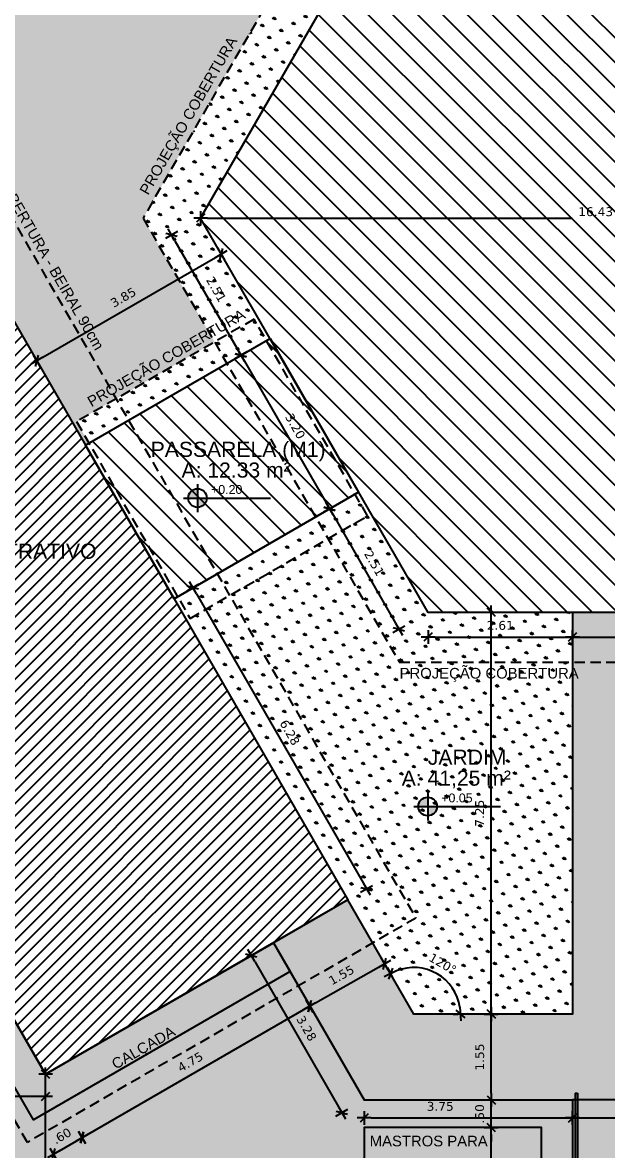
# Model space of a CAD drawing. Extents: x 386 to 569, y 47 to 136.
# Drawn here: x 442.11 to 452.67, y 81.12 to 101.48 of the extents above; entities that cross this region are included whole.
import ezdxf

# ---------------------------------------------------------------- set-up
doc = ezdxf.new("R2010")
doc.units = 0
doc.header["$LTSCALE"] = 0.005
doc.header["$PDMODE"] = 3
doc.linetypes.add('HIDDEN', pattern=[9.525, 6.35, -3.175])
doc.linetypes.add('TRACEJADO_G', pattern=[0.375, 0.25, -0.125])
doc.layers.get('0').update_dxf_attribs({"linetype": 'CONTINUOUS'})
doc.layers.get('DEFPOINTS').update_dxf_attribs({"linetype": 'CONTINUOUS'})
for name, color, linetype in [('A-PARED', 5, 'CONTINUOUS'), ('A-PARED-PISOS', 2, 'CONTINUOUS'), ('A-PAREDE', 5, 'CONTINUOUS'), ('A-PISOS', 2, 'CONTINUOUS'), ('A-PISOS-CTEL', 2, 'TRACEJADO_G'), ('A-PISOS-NIVEL', 1, 'CONTINUOUS'), ('AR-VEGETAÇÃO_árvores', 96, 'HIDDEN'), ('ARQ-CTA-1_100', 1, 'CONTINUOUS'), ('ARQ-HTC', 9, 'CONTINUOUS'), ('ARQ-PIS-VISTA', 8, 'CONTINUOUS'), ('ARQ-SMB-1_100', 1, 'CONTINUOUS'), ('ARQ-TXT-1_050', 2, 'CONTINUOUS'), ('ARQ-TXT-1_075', 2, 'CONTINUOUS')]:
    doc.layers.add(name, color=color, linetype=linetype)
doc.styles.add('ESC-50-A20', font='arial.ttf', dxfattribs={"height": 0.1})
doc.styles.add('FNDE Texto Cota 0100', font='verdana.ttf', dxfattribs={"height": 0.16})
doc.dimstyles.new('FNDE 1-0100', dxfattribs={"dimscale": 2.5, "dimtxt": 0.16, "dimasz": 0.05, "dimexe": 0.15, "dimexo": 0.15, "dimgap": 0.05, "dimtad": 1, "dimzin": 4, "dimdsep": 46, "dimtxsty": 'FNDE Texto Cota 0100', "dimblk": 'tic', "dimcen": 0.15, "dimdle": 0.15, "dimse1": 1, "dimse2": 1, "dimclrd": 251, "dimclre": 251, "dimclrt": 256, "dimaunit": 1, "dimadec": 3, "dimazin": 0, "dimtfac": 1, "dimtix": 1, "dimtmove": 2, "dimatfit": 3, "dimldrblk": 'tic', "dimfxl": 0.15, "dimtvp": 1, "dimtolj": 1, "dimtzin": 0, "dimarcsym": 0})
pattern_1 = [(255, (84.715, 34.55552), (0.127, -0.21997045), [0.047625, -0.31158524]), (210, (84.715, 34.55552), (0.127, -0.21997045), [0.047625, -0.206375]), (300, (84.715, 34.55552), (0.21997045, 0.127), [0.047625, -0.206375])]
pattern_2 = [(165, (84.715, 34.55552), (-0.09420631, -0.10623757), [0, -0.127])]

# ---------------------------------------------------------------- blocks, each defined once
blk = doc.blocks.new('tic')
at = {"color": 251}
for p, q in [((-1, 0), (1, 0)), ((0, -1), (0, 1))]:
    blk.add_line(p, q, dxfattribs=at)
blk.add_line((-0.6, -0.6), (0.6, 0.6))
blk = doc.blocks.new('*D7')
at = {"layer": 'ARQ-CTA-1_100', "color": 251, "lineweight": -2, "ltscale": 0.1, "transparency": 16777216}
blk.add_line((433.227, 95.169), (440.977, 81.745), dxfattribs=at)
at = {"layer": 'DEFPOINTS', "color": 0, "ltscale": 0.1, "transparency": 16777216}
for p in [(434.654, 96.137, -1.89), (442.291, 82.36), (441.04, 81.637)]:
    blk.add_point(p, dxfattribs=at)
at = {"layer": 'ARQ-CTA-1_100', "color": 251, "lineweight": -2, "ltscale": 0.1, "transparency": 16777216, "xscale": 0.125, "yscale": 0.125, "zscale": 0.125}
for p, rotation in [((433.165, 95.277), 120.0000000000209), ((441.04, 81.637), 300.000000000021)]:
    blk.add_blockref('tic', p, dxfattribs=dict(at, rotation=rotation))
at = {"layer": 'ARQ-CTA-1_100', "ltscale": 0.1, "transparency": 16777216, "insert": (437.282, 88.561), "char_height": 0.16, "attachment_point": 5, "rotation": 300, "style": 'FNDE Texto Cota 0100'}
blk.add_mtext('\\A1;15.75', dxfattribs=at)
blk = doc.blocks.new('*D17')
at = {"layer": 'ARQ-CTA-1_100', "color": 251, "lineweight": -2, "transparency": 16777216}
blk.add_line((431.818, 72.244), (431.818, 82.372), dxfattribs=at)
at = {"layer": 'DEFPOINTS', "color": 0, "transparency": 16777216}
for p in [(431.818, 82.497), (450.235, 82.497), (447.389, 72.119)]:
    blk.add_point(p, dxfattribs=at)
at = {"layer": 'ARQ-CTA-1_100', "color": 251, "lineweight": -2, "transparency": 16777216, "xscale": 0.125, "yscale": 0.125, "zscale": 0.125}
for p, rotation in [((431.818, 82.497), 90), ((431.818, 72.119), 270)]:
    blk.add_blockref('tic', p, dxfattribs=dict(at, rotation=rotation))
at = {"layer": 'ARQ-CTA-1_100', "transparency": 16777216, "insert": (431.609, 77.308), "char_height": 0.16, "attachment_point": 5, "rotation": 90, "style": 'FNDE Texto Cota 0100'}
blk.add_mtext('\\A1;10.38', dxfattribs=at)
blk = doc.blocks.new('*D24')
at = {"layer": 'ARQ-CTA-1_100', "color": 251, "lineweight": -2, "transparency": 16777216}
blk.add_line((442.654, 79.174), (448.156, 79.174), dxfattribs=at)
at = {"layer": 'DEFPOINTS', "color": 0, "transparency": 16777216}
for p in [(442.529, 83.587), (448.281, 83.125), (448.281, 79.174)]:
    blk.add_point(p, dxfattribs=at)
at = {"layer": 'ARQ-CTA-1_100', "color": 251, "lineweight": -2, "transparency": 16777216, "xscale": 0.125, "yscale": 0.125, "zscale": 0.125, "rotation": 180}
blk.add_blockref('tic', (442.529, 79.174), dxfattribs=at)
at = {"layer": 'ARQ-CTA-1_100', "color": 251, "lineweight": -2, "transparency": 16777216, "xscale": 0.125, "yscale": 0.125, "zscale": 0.125}
blk.add_blockref('tic', (448.281, 79.174), dxfattribs=at)
at = {"layer": 'ARQ-CTA-1_100', "transparency": 16777216, "insert": (445.405, 79.381), "char_height": 0.16, "attachment_point": 5, "style": 'FNDE Texto Cota 0100'}
blk.add_mtext('\\A1;5.75', dxfattribs=at)
blk = doc.blocks.new('*D25')
at = {"layer": 'ARQ-CTA-1_100', "color": 251, "lineweight": -2, "ltscale": 0.1, "transparency": 16777216}
blk.add_line((442.777, 81.117), (443.08, 81.292), dxfattribs=at)
at = {"layer": 'DEFPOINTS', "color": 0, "ltscale": 0.1, "transparency": 16777216}
for p in [(442.829, 81.977), (442.309, 81.677), (443.188, 81.355)]:
    blk.add_point(p, dxfattribs=at)
at = {"layer": 'ARQ-CTA-1_100', "color": 251, "lineweight": -2, "ltscale": 0.1, "transparency": 16777216, "xscale": 0.125, "yscale": 0.125, "zscale": 0.125}
for p, rotation in [((443.188, 81.355), 29.9999971218294), ((442.669, 81.055), 209.9999971218294)]:
    blk.add_blockref('tic', p, dxfattribs=dict(at, rotation=rotation))
at = {"layer": 'ARQ-CTA-1_100', "ltscale": 0.1, "transparency": 16777216, "insert": (442.824, 81.385), "char_height": 0.16, "attachment_point": 5, "rotation": 30, "style": 'FNDE Texto Cota 0100'}
blk.add_mtext('\\A1;.60', dxfattribs=at)
blk = doc.blocks.new('*D26')
at = {"layer": 'ARQ-CTA-1_100', "color": 251, "lineweight": -2, "ltscale": 0.1, "transparency": 16777216}
blk.add_line((443.297, 81.417), (447.194, 83.667), dxfattribs=at)
at = {"layer": 'DEFPOINTS', "color": 0, "ltscale": 0.1, "transparency": 16777216}
for p in [(446.643, 84.872), (447.302, 83.73), (442.529, 82.497)]:
    blk.add_point(p, dxfattribs=at)
at = {"layer": 'ARQ-CTA-1_100', "color": 251, "lineweight": -2, "ltscale": 0.1, "transparency": 16777216, "xscale": 0.125, "yscale": 0.125, "zscale": 0.125}
for p, rotation in [((447.302, 83.73), 30.00000000001317), ((443.188, 81.355), 210.0000000000132)]:
    blk.add_blockref('tic', p, dxfattribs=dict(at, rotation=rotation))
at = {"layer": 'ARQ-CTA-1_100', "ltscale": 0.1, "transparency": 16777216, "insert": (445.142, 82.721), "char_height": 0.16, "attachment_point": 5, "rotation": 30, "style": 'FNDE Texto Cota 0100'}
blk.add_mtext('\\A1;4.75', dxfattribs=at)
blk = doc.blocks.new('*D27')
at = {"layer": 'ARQ-CTA-1_100', "color": 251, "lineweight": -2, "ltscale": 0.1, "transparency": 16777216}
blk.add_line((447.4, 83.785), (448.543, 84.431), dxfattribs=at)
at = {"layer": 'DEFPOINTS', "color": 0, "ltscale": 0.1, "transparency": 16777216}
for p in [(448.003, 85.641), (446.643, 84.872), (448.652, 84.493)]:
    blk.add_point(p, dxfattribs=at)
at = {"layer": 'ARQ-CTA-1_100', "color": 251, "lineweight": -2, "ltscale": 0.1, "transparency": 16777216, "xscale": 0.125, "yscale": 0.125, "zscale": 0.125}
for p, rotation in [((448.652, 84.493), 29.47066416716281), ((447.291, 83.724), 209.4706641671628)]:
    blk.add_blockref('tic', p, dxfattribs=dict(at, rotation=rotation))
at = {"layer": 'ARQ-CTA-1_100', "ltscale": 0.1, "transparency": 16777216, "insert": (447.87, 84.288), "char_height": 0.16, "attachment_point": 5, "rotation": 29.4707, "style": 'FNDE Texto Cota 0100'}
blk.add_mtext('\\A1;1.55', dxfattribs=at)
blk = doc.blocks.new('*D28')
at = {"layer": 'ARQ-CTA-1_100', "color": 251, "lineweight": -2, "ltscale": 0.1, "transparency": 16777216}
blk.add_line((442.476, 95.439), (445.594, 97.239), dxfattribs=at)
at = {"layer": 'DEFPOINTS', "color": 0, "ltscale": 0.1, "transparency": 16777216}
for p in [(445.702, 97.301), (446.582, 95.777), (443.248, 93.852)]:
    blk.add_point(p, dxfattribs=at)
at = {"layer": 'ARQ-CTA-1_100', "color": 251, "lineweight": -2, "ltscale": 0.1, "transparency": 16777216, "xscale": 0.125, "yscale": 0.125, "zscale": 0.125}
for p, rotation in [((445.702, 97.301), 30.00000000002057), ((442.368, 95.376), 210.0000000000206)]:
    blk.add_blockref('tic', p, dxfattribs=dict(at, rotation=rotation))
at = {"layer": 'ARQ-CTA-1_100', "ltscale": 0.1, "transparency": 16777216, "insert": (443.931, 96.519), "char_height": 0.16, "attachment_point": 5, "rotation": 30, "style": 'FNDE Texto Cota 0100'}
blk.add_mtext('\\A1;3.85', dxfattribs=at)
blk = doc.blocks.new('*D52')
at = {"layer": 'ARQ-CTA-1_100', "color": 251, "lineweight": -2, "transparency": 16777216}
blk.add_line((450.575, 79.659), (450.575, 81.409), dxfattribs=at)
at = {"layer": 'DEFPOINTS', "color": 0, "transparency": 16777216}
for p in [(449.716, 81.534), (450.575, 81.534), (449.716, 79.534)]:
    blk.add_point(p, dxfattribs=at)
at = {"layer": 'ARQ-CTA-1_100', "color": 251, "lineweight": -2, "transparency": 16777216, "xscale": 0.125, "yscale": 0.125, "zscale": 0.125}
for p, rotation in [((450.575, 81.534), 90), ((450.575, 79.534), 270)]:
    blk.add_blockref('tic', p, dxfattribs=dict(at, rotation=rotation))
at = {"layer": 'ARQ-CTA-1_100', "transparency": 16777216, "insert": (450.367, 80.534), "char_height": 0.16, "attachment_point": 5, "rotation": 90, "style": 'FNDE Texto Cota 0100'}
blk.add_mtext('\\A1;2.00', dxfattribs=at)
blk = doc.blocks.new('*D53')
at = {"layer": 'ARQ-CTA-1_100', "color": 251, "lineweight": -2, "transparency": 16777216}
for p, q in [((450.575, 82.159), (450.575, 82.284)), ((450.575, 81.534), (450.575, 82.034)), ((450.575, 81.409), (450.575, 81.284))]:
    blk.add_line(p, q, dxfattribs=at)
at = {"layer": 'DEFPOINTS', "color": 0, "transparency": 16777216}
for p in [(449.716, 82.034), (450.575, 82.034), (449.716, 81.534)]:
    blk.add_point(p, dxfattribs=at)
at = {"layer": 'ARQ-CTA-1_100', "color": 251, "lineweight": -2, "transparency": 16777216, "xscale": 0.125, "yscale": 0.125, "zscale": 0.125}
for p, rotation in [((450.575, 82.034), 270), ((450.575, 81.534), 90)]:
    blk.add_blockref('tic', p, dxfattribs=dict(at, rotation=rotation))
at = {"layer": 'ARQ-CTA-1_100', "transparency": 16777216, "insert": (450.367, 81.784), "char_height": 0.16, "attachment_point": 5, "rotation": 90, "style": 'FNDE Texto Cota 0100'}
blk.add_mtext('\\A1;.50', dxfattribs=at)
blk = doc.blocks.new('*D70')
at = {"layer": 'ARQ-CTA-1_100', "color": 251, "lineweight": -2, "ltscale": 0.1, "transparency": 16777216}
blk.add_line((446.119, 95.366), (447.594, 92.811), dxfattribs=at)
at = {"layer": 'DEFPOINTS', "color": 0, "ltscale": 0.1, "transparency": 16777216}
for p in [(445.667, 95.25), (447.656, 92.703), (447.267, 92.478)]:
    blk.add_point(p, dxfattribs=at)
at = {"layer": 'ARQ-CTA-1_100', "color": 251, "lineweight": -2, "ltscale": 0.1, "transparency": 16777216, "xscale": 0.125, "yscale": 0.125, "zscale": 0.125}
for p, rotation in [((446.056, 95.474), 120.0000000000125), ((447.656, 92.703), 300.0000000000125)]:
    blk.add_blockref('tic', p, dxfattribs=dict(at, rotation=rotation))
at = {"layer": 'ARQ-CTA-1_100', "ltscale": 0.1, "transparency": 16777216, "insert": (447.037, 94.193), "char_height": 0.16, "attachment_point": 5, "rotation": 300, "style": 'FNDE Texto Cota 0100'}
blk.add_mtext('\\A1;3.20', dxfattribs=at)
blk = doc.blocks.new('*D71')
at = {"layer": 'ARQ-CTA-1_100', "color": 251, "lineweight": -2, "transparency": 16777216}
blk.add_line((450.575, 82.159), (450.575, 83.459), dxfattribs=at)
at = {"layer": 'DEFPOINTS', "color": 0, "transparency": 16777216}
for p in [(450.575, 83.584), (450.575, 83.584), (450.575, 82.034)]:
    blk.add_point(p, dxfattribs=at)
at = {"layer": 'ARQ-CTA-1_100', "color": 251, "lineweight": -2, "transparency": 16777216, "xscale": 0.125, "yscale": 0.125, "zscale": 0.125}
for p, rotation in [((450.575, 83.584), 90), ((450.575, 82.034), 270)]:
    blk.add_blockref('tic', p, dxfattribs=dict(at, rotation=rotation))
at = {"layer": 'ARQ-CTA-1_100', "transparency": 16777216, "insert": (450.368, 82.809), "char_height": 0.16, "attachment_point": 5, "rotation": 90, "style": 'FNDE Texto Cota 0100'}
blk.add_mtext('\\A1;1.55', dxfattribs=at)
blk = doc.blocks.new('*D72')
at = {"layer": 'ARQ-CTA-1_100', "color": 251, "lineweight": -2, "transparency": 16777216}
blk.add_line((450.575, 83.709), (450.575, 90.709), dxfattribs=at)
at = {"layer": 'DEFPOINTS', "color": 0, "transparency": 16777216}
for p in [(450.575, 90.834), (452.043, 90.834), (450.575, 83.584)]:
    blk.add_point(p, dxfattribs=at)
at = {"layer": 'ARQ-CTA-1_100', "color": 251, "lineweight": -2, "transparency": 16777216, "xscale": 0.125, "yscale": 0.125, "zscale": 0.125}
for p, rotation in [((450.575, 90.834), 90), ((450.575, 83.584), 270)]:
    blk.add_blockref('tic', p, dxfattribs=dict(at, rotation=rotation))
at = {"layer": 'ARQ-CTA-1_100', "transparency": 16777216, "insert": (450.367, 87.209), "char_height": 0.16, "attachment_point": 5, "rotation": 90, "style": 'FNDE Texto Cota 0100'}
blk.add_mtext('\\A1;7.25', dxfattribs=at)
blk = doc.blocks.new('*D78')
at = {"layer": 'ARQ-CTA-1_100', "color": 251, "lineweight": -2, "transparency": 16777216}
for p, q in [((445.453, 97.949), (452.04, 97.949)), ((461.634, 97.949), (452.883, 97.949))]:
    blk.add_line(p, q, dxfattribs=at)
at = {"layer": 'DEFPOINTS', "color": 0, "transparency": 16777216}
for p in [(445.328, 97.949), (461.759, 97.949), (461.759, 97.949)]:
    blk.add_point(p, dxfattribs=at)
at = {"layer": 'ARQ-CTA-1_100', "color": 251, "lineweight": -2, "transparency": 16777216, "xscale": 0.125, "yscale": 0.125, "zscale": 0.125, "rotation": 180}
blk.add_blockref('tic', (445.328, 97.949), dxfattribs=at)
at = {"layer": 'ARQ-CTA-1_100', "color": 251, "lineweight": -2, "transparency": 16777216, "xscale": 0.125, "yscale": 0.125, "zscale": 0.125}
blk.add_blockref('tic', (461.759, 97.949), dxfattribs=at)
at = {"layer": 'ARQ-CTA-1_100', "transparency": 16777216, "insert": (452.462, 98.064), "char_height": 0.16, "attachment_point": 5, "style": 'FNDE Texto Cota 0100'}
blk.add_mtext('\\A1;16.43', dxfattribs=at)
blk = doc.blocks.new('*D79')
at = {"layer": 'ARQ-CTA-1_100', "color": 251, "lineweight": -2, "ltscale": 0.1, "transparency": 16777216}
blk.add_line((442.529, 72.244), (442.529, 82.372), dxfattribs=at)
at = {"layer": 'DEFPOINTS', "color": 0, "ltscale": 0.1, "transparency": 16777216}
for p in [(442.529, 82.497), (442.707, 82.497), (444.837, 72.119)]:
    blk.add_point(p, dxfattribs=at)
at = {"layer": 'ARQ-CTA-1_100', "color": 251, "lineweight": -2, "ltscale": 0.1, "transparency": 16777216, "xscale": 0.125, "yscale": 0.125, "zscale": 0.125}
for p, rotation in [((442.529, 82.497), 90), ((442.529, 72.119), 270)]:
    blk.add_blockref('tic', p, dxfattribs=dict(at, rotation=rotation))
at = {"layer": 'ARQ-CTA-1_100', "ltscale": 0.1, "transparency": 16777216, "insert": (442.32, 77.308), "char_height": 0.16, "attachment_point": 5, "rotation": 90, "style": 'FNDE Texto Cota 0100'}
blk.add_mtext('\\A1;10.38', dxfattribs=at)
blk = doc.blocks.new('*D80')
at = {"layer": 'ARQ-CTA-1_100', "color": 251, "lineweight": -2, "ltscale": 0.1, "transparency": 16777216}
blk.add_line((407.668, 82.1), (442.404, 82.1), dxfattribs=at)
at = {"layer": 'DEFPOINTS', "color": 0, "ltscale": 0.1, "transparency": 16777216}
for p in [(442.529, 91.563), (442.529, 82.1), (407.543, 81.184)]:
    blk.add_point(p, dxfattribs=at)
at = {"layer": 'ARQ-CTA-1_100', "color": 251, "lineweight": -2, "ltscale": 0.1, "transparency": 16777216, "xscale": 0.125, "yscale": 0.125, "zscale": 0.125, "rotation": 180}
blk.add_blockref('tic', (407.543, 82.1), dxfattribs=at)
at = {"layer": 'ARQ-CTA-1_100', "color": 251, "lineweight": -2, "ltscale": 0.1, "transparency": 16777216, "xscale": 0.125, "yscale": 0.125, "zscale": 0.125}
blk.add_blockref('tic', (442.529, 82.1), dxfattribs=at)
at = {"layer": 'ARQ-CTA-1_100', "ltscale": 0.1, "transparency": 16777216, "insert": (425.036, 82.309), "char_height": 0.16, "attachment_point": 5, "style": 'FNDE Texto Cota 0100'}
blk.add_mtext('\\A1;35', dxfattribs=at)
blk = doc.blocks.new('*D92')
at = {"layer": 'ARQ-CTA-1_100', "color": 251, "lineweight": -2, "transparency": 16777216}
blk.add_arc((449.176, 83.584), 0.841, 8.523, 111.477, dxfattribs=at)
at = {"layer": 'DEFPOINTS', "color": 0, "transparency": 16777216}
for p in [(447.985, 85.647), (449.82, 84.125), (449.176, 83.584), (449.176, 83.584), (452.043, 83.584)]:
    blk.add_point(p, dxfattribs=at)
at = {"layer": 'ARQ-CTA-1_100', "color": 251, "lineweight": -2, "transparency": 16777216, "xscale": 0.125, "yscale": 0.125, "zscale": 0.125}
for p, rotation in [((448.755, 84.313), 205.7384846191327), ((450.017, 83.584), 274.2615153808803)]:
    blk.add_blockref('tic', p, dxfattribs=dict(at, rotation=rotation))
at = {"layer": 'ARQ-CTA-1_100', "transparency": 16777216, "insert": (449.7, 84.493), "char_height": 0.16, "attachment_point": 5, "rotation": 330, "style": 'FNDE Texto Cota 0100'}
blk.add_mtext('\\A1;120°', dxfattribs=at)
blk = doc.blocks.new('*D93')
at = {"layer": 'ARQ-CTA-1_100', "color": 251, "lineweight": -2, "ltscale": 0.1, "transparency": 16777216}
blk.add_line((446.304, 84.532), (447.817, 81.911), dxfattribs=at)
at = {"layer": 'DEFPOINTS', "color": 0, "ltscale": 0.1, "transparency": 16777216}
for p in [(446.643, 84.872), (448.281, 82.034), (447.88, 81.803)]:
    blk.add_point(p, dxfattribs=at)
at = {"layer": 'ARQ-CTA-1_100', "color": 251, "lineweight": -2, "ltscale": 0.1, "transparency": 16777216, "xscale": 0.125, "yscale": 0.125, "zscale": 0.125}
for p, rotation in [((446.242, 84.64), 120.0000000000138), ((447.88, 81.803), 300.0000000000138)]:
    blk.add_blockref('tic', p, dxfattribs=dict(at, rotation=rotation))
at = {"layer": 'ARQ-CTA-1_100', "ltscale": 0.1, "transparency": 16777216, "insert": (447.241, 83.326), "char_height": 0.16, "attachment_point": 5, "rotation": 300, "style": 'FNDE Texto Cota 0100'}
blk.add_mtext('\\A1;3.28', dxfattribs=at)
blk = doc.blocks.new('FNDE-Nível Planta-1_100')
at = {"linetype": 'Continuous', "ltscale": 0.5}
h = blk.add_hatch(color=251, dxfattribs=at)
h.paths.add_polyline_path([(135.657, 7.813), (135.657, 7.981, 0.414214), (135.489, 7.813)])
h.paths.add_polyline_path([(135.657, 7.813), (135.657, 7.645, 0.414214), (135.825, 7.813)])
at = {"color": 251}
for p, q in [((135.657, 8.065), (135.657, 7.561)), ((135.405, 7.813), (135.825, 7.813)), ((135.825, 7.813), (136.974, 7.813))]:
    blk.add_line(p, q, dxfattribs=at)
blk.add_circle((135.657, 7.813), 0.168, dxfattribs=at)
blk = doc.blocks.new('*D106')
at = {"layer": 'ARQ-CTA-1_100', "color": 251, "lineweight": -2, "ltscale": 0.1, "transparency": 16777216}
blk.add_line((448.406, 81.709), (451.918, 81.709), dxfattribs=at)
at = {"layer": 'DEFPOINTS', "color": 0, "ltscale": 0.1, "transparency": 16777216}
for p in [(448.281, 82.034), (452.043, 82.034), (452.043, 81.709)]:
    blk.add_point(p, dxfattribs=at)
at = {"layer": 'ARQ-CTA-1_100', "color": 251, "lineweight": -2, "ltscale": 0.1, "transparency": 16777216, "xscale": 0.125, "yscale": 0.125, "zscale": 0.125, "rotation": 180}
blk.add_blockref('tic', (448.281, 81.709), dxfattribs=at)
at = {"layer": 'ARQ-CTA-1_100', "color": 251, "lineweight": -2, "ltscale": 0.1, "transparency": 16777216, "xscale": 0.125, "yscale": 0.125, "zscale": 0.125}
blk.add_blockref('tic', (452.043, 81.709), dxfattribs=at)
at = {"layer": 'ARQ-CTA-1_100', "ltscale": 0.1, "transparency": 16777216, "insert": (449.654, 81.918), "char_height": 0.16, "attachment_point": 5, "style": 'FNDE Texto Cota 0100'}
blk.add_mtext('\\A1;3.75', dxfattribs=at)
blk = doc.blocks.new('*D107')
at = {"layer": 'ARQ-CTA-1_100', "color": 251, "lineweight": -2, "ltscale": 0.1, "transparency": 16777216}
blk.add_line((452.168, 81.709), (454.918, 81.709), dxfattribs=at)
at = {"layer": 'DEFPOINTS', "color": 0, "ltscale": 0.1, "transparency": 16777216}
for p in [(452.043, 82.034), (455.043, 82.034), (455.043, 81.709)]:
    blk.add_point(p, dxfattribs=at)
at = {"layer": 'ARQ-CTA-1_100', "color": 251, "lineweight": -2, "ltscale": 0.1, "transparency": 16777216, "xscale": 0.125, "yscale": 0.125, "zscale": 0.125, "rotation": 180}
blk.add_blockref('tic', (452.043, 81.709), dxfattribs=at)
at = {"layer": 'ARQ-CTA-1_100', "color": 251, "lineweight": -2, "ltscale": 0.1, "transparency": 16777216, "xscale": 0.125, "yscale": 0.125, "zscale": 0.125}
blk.add_blockref('tic', (455.043, 81.709), dxfattribs=at)
at = {"layer": 'ARQ-CTA-1_100', "ltscale": 0.1, "transparency": 16777216, "insert": (453.061, 81.918), "char_height": 0.16, "attachment_point": 5, "style": 'FNDE Texto Cota 0100'}
blk.add_mtext('\\A1;3.00', dxfattribs=at)
blk = doc.blocks.new('*D113')
at = {"layer": 'ARQ-CTA-1_100', "color": 251, "lineweight": -2, "ltscale": 0.1, "transparency": 16777216}
blk.add_line((444.865, 97.538), (445.994, 95.582), dxfattribs=at)
at = {"layer": 'DEFPOINTS', "color": 0, "ltscale": 0.1, "transparency": 16777216}
for p in [(445.328, 97.949), (446.582, 95.777), (446.056, 95.474)]:
    blk.add_point(p, dxfattribs=at)
at = {"layer": 'ARQ-CTA-1_100', "color": 251, "lineweight": -2, "ltscale": 0.1, "transparency": 16777216, "xscale": 0.125, "yscale": 0.125, "zscale": 0.125}
for p, rotation in [((444.802, 97.646), 119.9999999999974), ((446.056, 95.474), 299.9999999999974)]:
    blk.add_blockref('tic', p, dxfattribs=dict(at, rotation=rotation))
at = {"layer": 'ARQ-CTA-1_100', "ltscale": 0.1, "transparency": 16777216, "insert": (445.61, 96.664), "char_height": 0.16, "attachment_point": 5, "rotation": 300, "style": 'FNDE Texto Cota 0100'}
blk.add_mtext('\\A1;2.51', dxfattribs=at)
blk = doc.blocks.new('*D114')
at = {"layer": 'ARQ-CTA-1_100', "color": 251, "lineweight": -2, "ltscale": 0.1, "transparency": 16777216}
blk.add_line((447.719, 92.594), (448.847, 90.639), dxfattribs=at)
at = {"layer": 'DEFPOINTS', "color": 0, "ltscale": 0.1, "transparency": 16777216}
for p in [(448.182, 93.006), (449.436, 90.834), (448.91, 90.531)]:
    blk.add_point(p, dxfattribs=at)
at = {"layer": 'ARQ-CTA-1_100', "color": 251, "lineweight": -2, "ltscale": 0.1, "transparency": 16777216, "xscale": 0.125, "yscale": 0.125, "zscale": 0.125}
for p, rotation in [((447.656, 92.703), 119.9999999999996), ((448.91, 90.531), 299.9999999999996)]:
    blk.add_blockref('tic', p, dxfattribs=dict(at, rotation=rotation))
at = {"layer": 'ARQ-CTA-1_100', "ltscale": 0.1, "transparency": 16777216, "insert": (448.463, 91.721), "char_height": 0.16, "attachment_point": 5, "rotation": 300, "style": 'FNDE Texto Cota 0100'}
blk.add_mtext('\\A1;2.51', dxfattribs=at)
blk = doc.blocks.new('*D115')
at = {"layer": 'ARQ-CTA-1_100', "color": 251, "lineweight": -2, "ltscale": 0.1, "transparency": 16777216}
blk.add_line((449.561, 90.389), (451.918, 90.389), dxfattribs=at)
at = {"layer": 'DEFPOINTS', "color": 0, "ltscale": 0.1, "transparency": 16777216}
for p in [(449.436, 90.834), (452.043, 90.834), (452.043, 90.389)]:
    blk.add_point(p, dxfattribs=at)
at = {"layer": 'ARQ-CTA-1_100', "color": 251, "lineweight": -2, "ltscale": 0.1, "transparency": 16777216, "xscale": 0.125, "yscale": 0.125, "zscale": 0.125, "rotation": 180}
blk.add_blockref('tic', (449.436, 90.389), dxfattribs=at)
at = {"layer": 'ARQ-CTA-1_100', "color": 251, "lineweight": -2, "ltscale": 0.1, "transparency": 16777216, "xscale": 0.125, "yscale": 0.125, "zscale": 0.125}
blk.add_blockref('tic', (452.043, 90.389), dxfattribs=at)
at = {"layer": 'ARQ-CTA-1_100', "ltscale": 0.1, "transparency": 16777216, "insert": (450.739, 90.598), "char_height": 0.16, "attachment_point": 5, "style": 'FNDE Texto Cota 0100'}
blk.add_mtext('\\A1;2.61', dxfattribs=at)
blk = doc.blocks.new('*D116')
at = {"layer": 'ARQ-CTA-1_100', "color": 251, "lineweight": -2, "ltscale": 0.1, "transparency": 16777216}
blk.add_line((452.168, 90.389), (454.918, 90.389), dxfattribs=at)
at = {"layer": 'DEFPOINTS', "color": 0, "ltscale": 0.1, "transparency": 16777216}
for p in [(452.043, 90.834), (455.043, 90.834), (455.043, 90.389)]:
    blk.add_point(p, dxfattribs=at)
at = {"layer": 'ARQ-CTA-1_100', "color": 251, "lineweight": -2, "ltscale": 0.1, "transparency": 16777216, "xscale": 0.125, "yscale": 0.125, "zscale": 0.125, "rotation": 180}
blk.add_blockref('tic', (452.043, 90.389), dxfattribs=at)
at = {"layer": 'ARQ-CTA-1_100', "color": 251, "lineweight": -2, "ltscale": 0.1, "transparency": 16777216, "xscale": 0.125, "yscale": 0.125, "zscale": 0.125}
blk.add_blockref('tic', (455.043, 90.389), dxfattribs=at)
at = {"layer": 'ARQ-CTA-1_100', "ltscale": 0.1, "transparency": 16777216, "insert": (453.543, 90.598), "char_height": 0.16, "attachment_point": 5, "style": 'FNDE Texto Cota 0100'}
blk.add_mtext('\\A1;3.00', dxfattribs=at)
blk = doc.blocks.new('*D118')
at = {"layer": 'ARQ-CTA-1_100', "color": 251, "lineweight": -2, "ltscale": 0.1, "transparency": 16777216}
blk.add_line((445.251, 91.17), (448.264, 85.952), dxfattribs=at)
at = {"layer": 'DEFPOINTS', "color": 0, "ltscale": 0.1, "transparency": 16777216}
for p in [(444.848, 91.081), (448.326, 85.844), (447.985, 85.647)]:
    blk.add_point(p, dxfattribs=at)
at = {"layer": 'ARQ-CTA-1_100', "color": 251, "lineweight": -2, "ltscale": 0.1, "transparency": 16777216, "xscale": 0.125, "yscale": 0.125, "zscale": 0.125}
for p, rotation in [((445.189, 91.278), 120.0000000000156), ((448.326, 85.844), 300.0000000000156)]:
    blk.add_blockref('tic', p, dxfattribs=dict(at, rotation=rotation))
at = {"layer": 'ARQ-CTA-1_100', "ltscale": 0.1, "transparency": 16777216, "insert": (446.938, 88.665), "char_height": 0.16, "attachment_point": 5, "rotation": 300, "style": 'FNDE Texto Cota 0100'}
blk.add_mtext('\\A1;6.28', dxfattribs=at)

msp = doc.modelspace()

# ---------------------------------------------------------------- hatches: boundary and pattern name
h = msp.add_hatch()
h.set_pattern_fill('DOTS', color=256, scale=0.08, angle=165)
h.set_pattern_definition(pattern_2)
h.paths.add_polyline_path([(439.81001, 99.8064), (440.11001, 99.28679), (434.65405, 96.13679), (442.52905, 82.49689), (446.64267, 84.87189), (446.94267, 84.35227), (442.30944, 81.67727), (433.83444, 96.3564)])
at = {"layer": 'AR-VEGETAÇÃO_árvores'}
h = msp.add_hatch(dxfattribs=at)
h.set_pattern_fill('GRASS', color=256, scale=0.01, angle=165)
h.set_pattern_definition(pattern_1)
h.paths.add_polyline_path([(425.06794, 79.63853), (413.63733, 79.66805), (410.71794, 79.63859), (410.71794, 93.82725), (407.54331, 93.82725), (407.54331, 72.06852), (407.64331, 72.06852), (425.06794, 72.0685)])
edge = h.paths.add_edge_path(flags=16)
edge.add_arc((461.07744, 105.2189), 0.168, 0, 360)
edge = h.paths.add_edge_path(flags=16)
edge.add_arc((480.79676, 101.70755), 4.8, 5.979157, 174.020843, ccw=False)
edge.add_line((485.57065, 102.20755), (484.9669, 102.20755))
edge.add_arc((480.79676, 101.70755), 4.2, 6.837141, 173.162859)
edge.add_line((476.62663, 102.20755), (476.02288, 102.20755))
edge = h.paths.add_edge_path(flags=16)
edge.add_line((476.02288, 101.20755), (476.62663, 101.20755))
edge.add_arc((480.79676, 101.70755), 4.2, 186.837141, 353.162859)
edge.add_line((484.9669, 101.20755), (485.57065, 101.20755))
edge.add_arc((480.79676, 101.70755), 4.8, 185.979157, 354.020843, ccw=False)
edge = h.paths.add_edge_path(flags=16)
edge.add_arc((480.79676, 101.70755), 3.2, 8.989299, 171.010701, ccw=False)
edge.add_line((483.95746, 102.20755), (483.45006, 102.20755))
edge.add_arc((480.79676, 101.70755), 2.7, 10.671929, 169.328071)
edge.add_line((478.14346, 102.20755), (477.63607, 102.20755))
edge = h.paths.add_edge_path(flags=16)
edge.add_line((477.63607, 101.20755), (478.14346, 101.20755))
edge.add_arc((480.79676, 101.70755), 2.7, 190.671929, 349.328071)
edge.add_line((483.45006, 101.20755), (483.95746, 101.20755))
edge.add_arc((480.79676, 101.70755), 3.2, 188.989299, 351.010701, ccw=False)
edge = h.paths.add_edge_path(flags=16)
edge.add_arc((480.79676, 101.70755), 1.7, 17.104635, 162.895365, ccw=False)
edge.add_line((482.42157, 102.20755), (481.88763, 102.20755))
edge.add_arc((480.79676, 101.70755), 1.2, 24.624318, 155.375682)
edge.add_line((479.70589, 102.20755), (479.17196, 102.20755))
edge = h.paths.add_edge_path(flags=0)
edge.add_line((479.17196, 101.20755), (479.70589, 101.20755))
edge.add_arc((480.79676, 101.70755), 1.2, 204.624318, 335.375682)
edge.add_line((481.88763, 101.20755), (482.42157, 101.20755))
edge.add_arc((480.79676, 101.70755), 1.7, 197.104635, 342.895365, ccw=False)
h.paths.add_polyline_path([(469.72227, 98.54591), (472.64923, 96.85758), (472.86597, 97.23332), (469.939, 98.92165)], flags=17)
h.paths.add_polyline_path([(460.82382, 101.24074), (462.71109, 97.91247), (463.08842, 98.12643), (461.20115, 101.4547)], flags=17)
h.paths.add_polyline_path([(460.75428, 96.14277), (464.06856, 94.23103), (464.28529, 94.60677), (460.97102, 96.51851)], flags=17)
h.paths.add_polyline_path([(461.28214, 105.24993), (461.9294, 105.24993), (461.9294, 105.49501), (461.28214, 105.49501)], flags=16)
h.paths.add_polyline_path([(479.66817, 93.79374), (479.66817, 94.212)])
h.paths.add_polyline_path([(480.31049, 94.1508), (480.31049, 94.67076)], flags=16)
h.paths.add_polyline_path([(478.73328, 101.58034), (482.88007, 101.58034), (482.88007, 101.94593), (478.73328, 101.94593)], flags=16)
edge = h.paths.add_edge_path()
edge.add_line((420.29541, 108.78852), (423.92196, 108.78852))
edge.add_line((423.92196, 108.78852), (423.92196, 103.88852))
edge.add_line((423.92196, 103.88852), (424.95831, 103.88852))
edge.add_line((424.95831, 103.88852), (425.14331, 108.91852))
edge.add_line((425.14331, 108.91852), (424.04331, 108.91852))
edge.add_line((424.04331, 108.91852), (424.04331, 117.66852))
edge.add_line((424.04331, 117.66852), (483.04331, 117.66852))
edge.add_line((483.04331, 117.66852), (483.04331, 108.91852))
edge.add_line((483.04331, 108.91852), (455.59331, 108.91852))
edge.add_line((455.59331, 108.91852), (455.59331, 105.96404))
edge.add_line((455.59331, 105.96404), (458.17066, 105.96404))
edge.add_line((458.17066, 105.96404), (462.79801, 97.94924))
edge.add_line((462.79801, 97.94924), (461.50732, 95.71369))
edge.add_line((461.50732, 95.71369), (463.30701, 94.67559))
edge.add_line((463.30701, 94.67559), (466.61401, 100.40874))
edge.add_line((466.61401, 100.40874), (473.60877, 96.37403))
edge.add_line((473.60877, 96.37403), (472.13839, 93.82725))
edge.add_line((472.13839, 93.82725), (477.0631, 93.82725))
edge.add_arc((478.14331, 93.61852), 1.10019, 10.9363, 169.0637, ccw=False)
edge.add_line((479.22352, 93.82725), (487.14331, 93.82725))
edge.add_line((487.14331, 93.82725), (487.14331, 121.76852))
edge.add_line((487.14331, 121.76852), (420.29541, 121.76852))
edge.add_line((420.29541, 121.76852), (420.29541, 119.62724))
edge.add_line((420.29541, 119.62724), (422.45147, 119.62724))
edge.add_line((422.45147, 119.62724), (422.45147, 109.62724))
edge.add_line((422.45147, 109.62724), (420.29541, 109.62724))
edge.add_line((420.29541, 109.62724), (420.29541, 108.78852))
h.paths.add_polyline_path([(412.47196, 103.88852), (412.47196, 108.78852), (420.29541, 108.78852), (420.29541, 109.62724), (411.04331, 109.62724), (411.04331, 119.62724), (420.29541, 119.62724), (420.29541, 121.76852), (407.54331, 121.76852), (407.54331, 93.82725), (410.71794, 93.92526), (410.71794, 103.88852)])
h = msp.add_hatch(dxfattribs=at)
h.set_pattern_fill('GRASS', color=256, scale=0.01, angle=165)
h.set_pattern_definition(pattern_1)
h.paths.add_polyline_path([(455.04331, 82.03443), (455.04331, 74.61636), (458.08005, 74.61636), (459.55105, 72.06852), (475.53558, 72.06852), (476.90849, 74.44867), (460.04768, 84.17432), (458.81335, 82.03443)])
h.paths.add_polyline_path([(425.06794, 76.06852), (425.06794, 72.06852), (447.54331, 72.06852), (449.00657, 74.61636), (452.04331, 74.61636), (452.04331, 76.06852), (444.04581, 76.06852), (444.04581, 73.06852), (434.04581, 73.06852), (434.04581, 76.06852)])
h.paths.add_polyline_path([(424.04331, 108.91852), (423.92196, 103.88852), (426.81794, 103.88852), (426.81794, 77.81852), (452.04331, 77.81852), (452.04331, 82.03443), (448.28088, 82.03443), (447.09267, 84.09246), (442.19963, 81.26746), (433.42463, 96.46621), (440.43943, 100.51621), (443.80354, 94.6894), (445.5793, 95.71369), (444.28861, 97.94924), (448.91596, 105.96404), (451.49331, 105.96404), (451.49331, 108.91852)])
edge = h.paths.add_edge_path()
edge.add_arc((478.14331, 93.61852), 1.10019, 169.896119, 370.282158)
edge.add_line((479.22583, 93.8149), (487.14331, 93.82722))
edge.add_line((487.14331, 93.82722), (487.14331, 85.17274))
edge.add_line((487.14331, 85.17274), (472.12488, 93.80385))
edge.add_line((472.12488, 93.80385), (477.06018, 93.81153))
h = msp.add_hatch(dxfattribs=at)
h.set_pattern_fill('GRASS', color=256, scale=0.01, angle=165)
h.set_pattern_definition(pattern_1)
h.paths.add_polyline_path([(445.32784, 97.94924), (447.64657, 101.9654), (446.84395, 102.37522), (444.28861, 97.94924), (445.5793, 95.71369), (446.2936, 96.12571), (446.51626, 95.73969), (446.58171, 95.77748)])
h.paths.add_polyline_path([(446.51626, 95.73969), (446.2936, 96.12571), (445.5793, 95.71369), (445.80229, 95.32748)])
h.paths.add_polyline_path([(445.80229, 95.32748), (445.5793, 95.71369), (443.80354, 94.6894), (444.02693, 94.30248)])
h.paths.add_polyline_path([(443.80354, 94.6894), (443.08857, 94.27698), (443.31197, 93.88969), (444.02693, 94.30248)])
h.paths.add_polyline_path([(443.35682, 94.38814), (446.34731, 96.1147), (446.13042, 96.49036), (443.13993, 94.7638)], flags=9)
h = msp.add_hatch(dxfattribs=at)
h.set_pattern_fill('GRASS', color=256, scale=0.01, angle=165)
h.set_pattern_definition(pattern_1)
h.paths.add_polyline_path([(440.43943, 100.51621), (433.42463, 96.46621), (442.19963, 81.26746), (447.09267, 84.09246), (446.94267, 84.35227), (442.30944, 81.67727), (433.83444, 96.3564), (439.81001, 99.8064), (440.11001, 99.28679), (443.24751, 93.85248), (443.31197, 93.88969), (443.08857, 94.27698), (443.80354, 94.6894)])
h.paths.add_polyline_path([(443.79776, 82.44548), (445.00378, 83.14177), (444.81597, 83.46707), (443.60996, 82.77077)], flags=24)
h.paths.add_polyline_path([(443.35682, 94.38814), (446.34731, 96.1147), (446.13042, 96.49036), (443.13993, 94.7638)], flags=25)
h.paths.add_polyline_path([(438.55448, 98.96698), (439.7605, 99.66328), (439.57269, 99.98857), (438.36667, 99.29228)], flags=25)
h = msp.add_hatch(dxfattribs=at)
h.set_pattern_fill('GRASS', color=256, scale=0.01, angle=165)
h.set_pattern_definition(pattern_1)
h.paths.add_polyline_path([(452.04331, 83.58443), (449.17577, 83.58443), (444.86178, 91.08943), (448.18536, 92.99987), (449.43558, 90.83443), (452.04331, 90.83443)])
at = {"layer": 'ARQ-HTC'}
h = msp.add_hatch(dxfattribs=at)
h.set_pattern_fill('ANSI31', color=256, scale=0.1, angle=90, style=0)
h.set_pattern_definition([(135, (1751.79693, 807.95792), (-0.2245064, -0.2245064), [])])
h.paths.add_polyline_path([(457.65105, 90.83443), (449.43558, 90.83443), (445.32784, 97.94924), (449.43558, 105.06404), (457.65105, 105.06404), (461.75878, 97.94924)])
h = msp.add_hatch(dxfattribs=at)
h.set_pattern_fill('ANSI31', color=256, scale=0.05, style=0)
h.set_pattern_definition([(45, (84.715, 34.55552), (-0.1122532, 0.1122532), [])])
h.paths.add_polyline_path([(434.65405, 96.13679), (440.12428, 99.29503), (447.99928, 85.65513), (442.52905, 82.49689)])
h = msp.add_hatch(dxfattribs=at)
h.set_pattern_fill('ANSI31', color=256, scale=0.1, angle=90, style=0)
h.set_pattern_definition([(135, (84.715, 34.55552), (-0.2245064, -0.2245064), [])])
h.paths.add_polyline_path([(444.84751, 91.08119), (443.24751, 93.85248), (446.58171, 95.77748), (448.18171, 93.00619)])
at = {"layer": 'ARQ-PIS-VISTA'}
h = msp.add_hatch(dxfattribs=at)
h.set_pattern_fill('DOTS', color=256, scale=0.08, angle=165)
h.set_pattern_definition(pattern_2)
h.paths.add_polyline_path([(446.64267, 84.87189), (448.28088, 82.03443), (452.04331, 82.03443), (452.04331, 74.61636), (455.04331, 74.61636), (455.04331, 82.03443), (458.81335, 82.03443), (460.04768, 84.17432), (464.85635, 81.40058), (465.25607, 82.09356), (459.10588, 85.64111), (457.91873, 83.58443), (455.04331, 83.58443), (455.04331, 90.83443), (452.04331, 90.83442), (452.04331, 83.58443), (449.17577, 83.58443), (447.98501, 85.64689)])

# ---------------------------------------------------------------- linework, layer by layer
at = {"color": 2}
msp.add_lwpolyline([(452.04331, 76.06852), (452.04331, 74.61636), (455.04331, 74.61636), (455.04331, 82.03443), (458.81335, 82.03443), (460.04768, 84.17432), (464.85635, 81.40058), (465.25607, 82.09356), (459.10588, 85.64111), (457.91873, 83.58443), (455.04331, 83.58443), (455.04331, 90.83443), (452.04331, 90.83442), (452.04331, 83.58443), (449.17577, 83.58443), (447.98501, 85.64689), (446.64267, 84.87189), (448.28088, 82.03443), (452.04331, 82.03443), (452.04331, 77.81852)], dxfattribs=at)
at = {"layer": 'A-PARED'}
msp.add_line((446.64267, 84.87189), (442.52905, 82.49689), dxfattribs=at)
msp.add_lwpolyline([(434.65405, 96.13679), (440.11001, 99.28679), (447.98501, 85.64689), (442.52905, 82.49689), (434.65405, 96.13679)], dxfattribs=at)
at = {"layer": 'A-PARED', "color": 1}
msp.add_lwpolyline([(448.28088, 79.53443), (451.48088, 79.53443), (451.48088, 81.53443), (448.28088, 81.53443)], close=True, dxfattribs=at)
at = {"layer": 'A-PARED-PISOS'}
msp.add_line((447.98501, 85.64689), (446.64267, 84.87189), dxfattribs=at)
msp.add_lwpolyline([(444.84751, 91.08119), (443.24751, 93.85248), (446.58171, 95.77748), (448.18171, 93.00619), (444.84751, 91.08119)], dxfattribs=at)
at = {"layer": 'A-PAREDE'}
msp.add_lwpolyline([(457.65105, 90.83443), (449.43558, 90.83443), (445.32784, 97.94924), (449.43558, 105.06404), (457.65105, 105.06404), (461.75878, 97.94924), (457.65105, 90.83443)], dxfattribs=at)
at = {"layer": 'A-PISOS'}
for p, q in [((443.24751, 93.85248), (446.58171, 95.77748)), ((444.84751, 91.08119), (448.18171, 93.00619))]:
    msp.add_line(p, q, dxfattribs=at)
at = {"layer": 'A-PISOS-CTEL', "color": 1, "linetype": 'TRACEJADO_G', "ltscale": 150}
for points in [[(458.17066, 105.96404), (448.91596, 105.96404), (444.28861, 97.94924), (448.91596, 89.93443), (458.17066, 89.93443), (462.79801, 97.94924)], [(433.42463, 96.46621), (440.43943, 100.51621), (449.21443, 85.31746), (442.19963, 81.26746)]]:
    msp.add_lwpolyline(points, close=True, dxfattribs=at)
msp.add_lwpolyline([(445.13715, 90.72546), (448.34218, 92.57419), (446.2936, 96.12571), (443.08857, 94.27698), (445.13715, 90.72546)], dxfattribs=at)
at = {"layer": 'A-PISOS-NIVEL', "color": 2}
msp.add_line((454.95331, 90.83443), (452.13331, 90.83443), dxfattribs=at)
at = {"layer": 'A-PISOS-NIVEL', "color": 1}
msp.add_line((455.04331, 82.03443), (452.04331, 82.03443), dxfattribs=at)
msp.add_lwpolyline([(439.81001, 99.8064), (440.11001, 99.28679), (434.65405, 96.13679), (442.52905, 82.49689), (446.64267, 84.87189), (446.94267, 84.35227), (442.30944, 81.67727), (433.83444, 96.3564), (439.81001, 99.8064)], dxfattribs=at)
at = {"layer": 'ARQ-PIS-VISTA'}
msp.add_line((442.52905, 78.20889), (442.52905, 82.22278), dxfattribs=at)
at = {"layer": 'ARQ-PIS-VISTA', "color": 1}
for p, q in [((452.09331, 82.15943), (452.09331, 79.08443)), ((452.09331, 82.15943), (452.13331, 82.15943)), ((452.13331, 82.15943), (452.13331, 79.08443))]:
    msp.add_line(p, q, dxfattribs=at)

# ---------------------------------------------------------------- block references
at = {"layer": 'ARQ-SMB-1_100'}
for p in [(309.61404, 85.08452), (313.7711, 79.51792)]:
    msp.add_blockref('FNDE-Nível Planta-1_100', p, dxfattribs=at)

# ---------------------------------------------------------------- texts
at = {"layer": 'ARQ-SMB-1_100', "style": 'ESC-50-A20'}
for tag, p in [('+0.20', (445.51643, 92.97235)), ('+0.05', (449.67349, 87.40575))]:
    msp.add_attdef(tag, p, 'NA', height=0.16, dxfattribs=at)
at = {"layer": 'ARQ-TXT-1_050', "style": 'ESC-50-A20'}
for s, p in [('PASSARELA (M1)', (444.42612, 93.6399)), ('A: 12.33 m²', (444.98279, 93.26589)), ('BLOCO ADMINISTRATIVO', (438.7642, 91.80217))]:
    msp.add_text(s, height=0.2730667, dxfattribs=at).set_placement(p)
at = {"layer": 'ARQ-TXT-1_050', "attachment_point": 3, "style": 'ESC-50-A20'}
for s, width, insert, char_height in [('JARDIM', 1.9268769, (450.8502, 88.35691), 0.273067), ('A: 41,25 m²', 2.1199403, (450.93066, 87.97938), 0.2730667)]:
    msp.add_mtext_dynamic_manual_height_columns(s, width=width, gutter_width=1, heights=[0], dxfattribs=dict(at, insert=insert, char_height=char_height))
at = {"layer": 'ARQ-TXT-1_075', "style": 'ESC-50-A20'}
for s, rotation, p in [('PROJEÇÃO COBERTURA', 60, (444.38115, 98.35164)), ('PROJEÇÃO DA COBERTURA - BEIRAL 90cm', 300, (440.6275, 100.3966)), ('PROJEÇÃO COBERTURA ', 30, (443.35571, 94.53465, -2.8345)), ('CALÇADA', 30, (443.79311, 82.57875))]:
    msp.add_text(s, height=0.192, rotation=rotation, dxfattribs=at).set_placement(p)
for s, p in [('PROJEÇÃO COBERTURA', (448.92108, 89.63959)), ('MASTROS PARA ', (448.38122, 81.19683))]:
    msp.add_text(s, height=0.192, dxfattribs=at).set_placement(p)

# ---------------------------------------------------------------- dimensions: what is measured, and where the dimension line sits
at = {"layer": 'ARQ-CTA-1_100'}
dim = msp.add_linear_dim(base=(461.75878, 97.94924), p1=(445.32784, 97.94924), p2=(461.75878, 97.94924), dimstyle='FNDE 1-0100', dxfattribs=at)
dim.commit()
dim.dimension.update_dxf_attribs({"geometry": '*D78', "text_midpoint": (452.46173, 98.06424), "dimtype": 160})
at = {"layer": 'ARQ-CTA-1_100', "ltscale": 0.1}
for p1, p2, distance, picture, middle in [((445.32784, 97.94924), (446.58171, 95.77748), -0.6069, '*D113', (445.6096, 96.66407)), ((443.24751, 93.85248), (446.58171, 95.77748), 1.75932, '*D28', (443.93062, 96.51929)), ((445.66738, 95.24959), (447.26738, 92.47831), 0.44887, '*D70', (447.03653, 94.19255)), ((448.18171, 93.00619), (449.43558, 90.83443), -0.6069, '*D114', (448.46347, 91.72103)), ((444.84751, 91.08119), (447.98501, 85.64689), 0.39422, '*D118', (446.93836, 88.66548)), ((442.52905, 82.49689), (446.64267, 84.87189), -1.31863, '*D26', (445.14184, 82.72139)), ((446.64267, 84.87189), (448.28088, 82.03443), -0.46322, '*D93', (447.24131, 83.32587)), ((442.30944, 81.67727), (442.82905, 81.97727), -0.71863, '*D25', (442.82442, 81.38529))]:
    dim = msp.add_aligned_dim(p1=p1, p2=p2, distance=distance, dimstyle='FNDE 1-0100', dxfattribs=at)
    dim.commit()
    dim.dimension.update_dxf_attribs({"geometry": picture, "text_midpoint": middle})
for base, p1, p2, angle, picture, middle in [((441.03993, 81.63714, 1.88967), (434.65405, 96.13679), (442.29147, 82.35972, 1.88967), 300, '*D7', (437.28164, 88.56056, 1.88967)), ((442.52905, 82.49689), (444.83671, 72.11852), (442.70745, 82.49689), 90, '*D79', (442.3204, 77.3077))]:
    dim = msp.add_linear_dim(base=base, p1=p1, p2=p2, angle=angle, dimstyle='FNDE 1-0100', dxfattribs=at)
    dim.commit()
    dim.dimension.update_dxf_attribs({"geometry": picture, "text_midpoint": middle})
dim = msp.add_linear_dim(base=(442.52905, 82.10022), p1=(407.54331, 81.18426), p2=(442.52905, 91.56262), text='35', dimstyle='FNDE 1-0100', dxfattribs=at)
dim.commit()
dim.dimension.update_dxf_attribs({"geometry": '*D80', "text_midpoint": (425.03618, 82.30855)})
for base, p1, p2, picture, middle in [((452.04331, 90.3893), (449.43558, 90.83443), (452.04331, 90.83442), '*D115', (450.73944, 90.59764)), ((455.04331, 90.3893), (452.04331, 90.83442), (455.04331, 90.83442), '*D116', (453.54331, 90.59764))]:
    dim = msp.add_linear_dim(base=base, p1=p1, p2=p2, dimstyle='FNDE 1-0100', dxfattribs=at)
    dim.commit()
    dim.dimension.update_dxf_attribs({"geometry": picture, "text_midpoint": middle})
at = {"layer": 'ARQ-CTA-1_100'}
for base, p1, p2, picture, middle in [((450.57495, 90.83442), (450.57495, 83.58443), (452.04331, 90.83442), '*D72', (450.36662, 87.20942)), ((450.57495, 83.58443), (450.57495, 82.03443), (450.57495, 83.58443), '*D71', (450.36801, 82.80943)), ((431.8179, 82.49689), (447.38904, 72.11852), (450.23467, 82.49689), '*D17', (431.60924, 77.3077)), ((450.57495, 82.03443), (449.71589, 81.53443), (449.71589, 82.03443), '*D53', (450.36667, 81.78443)), ((450.57495, 81.53443), (449.71589, 79.53443), (449.71589, 81.53443), '*D52', (450.36662, 80.53443))]:
    dim = msp.add_linear_dim(base=base, p1=p1, p2=p2, angle=90, dimstyle='FNDE 1-0100', dxfattribs=at)
    dim.commit()
    dim.dimension.update_dxf_attribs({"geometry": picture, "text_midpoint": middle})
at = {"layer": 'ARQ-CTA-1_100', "ltscale": 0.1}
dim = msp.add_aligned_dim(p1=(446.64267, 84.87189), p2=(448.00286, 85.64052), distance=-1.31857, text='1.55', dimstyle='FNDE 1-0100', dxfattribs=at)
dim.commit()
dim.dimension.update_dxf_attribs({"geometry": '*D27', "text_midpoint": (447.86967, 84.2884)})
at = {"layer": 'ARQ-CTA-1_100'}
dim = msp.add_angular_dim_2l(base=(449.82008, 84.12507), line1=((452.04331, 83.58443), (449.17577, 83.58443)), line2=((449.17577, 83.58443), (447.98501, 85.64689)), text='120°', dimstyle='FNDE 1-0100', dxfattribs=at)
dim.commit()
dim.dimension.update_dxf_attribs({"geometry": '*D92', "text_midpoint": (449.70048, 84.49325)})
dim = msp.add_linear_dim(base=(448.28088, 79.1743), p1=(442.52905, 83.5873), p2=(448.28088, 83.12485), dimstyle='FNDE 1-0100', dxfattribs=at)
dim.commit()
dim.dimension.update_dxf_attribs({"geometry": '*D24', "text_midpoint": (445.40496, 79.38096)})
at = {"layer": 'ARQ-CTA-1_100', "ltscale": 0.1}
dim = msp.add_linear_dim(base=(452.04331, 81.70942), p1=(448.28088, 82.03443), p2=(452.04331, 82.03443), text='3.75', dimstyle='FNDE 1-0100', dxfattribs=at)
dim.commit()
dim.dimension.update_dxf_attribs({"geometry": '*D106', "text_midpoint": (449.6544, 81.91775), "dimtype": 160})
dim = msp.add_linear_dim(base=(455.04331, 81.70942), p1=(452.04331, 82.03443), p2=(455.04331, 82.03443), dimstyle='FNDE 1-0100', dxfattribs=at)
dim.commit()
dim.dimension.update_dxf_attribs({"geometry": '*D107', "text_midpoint": (453.06112, 81.91775), "dimtype": 160})

doc.saveas('drawing.dxf')
